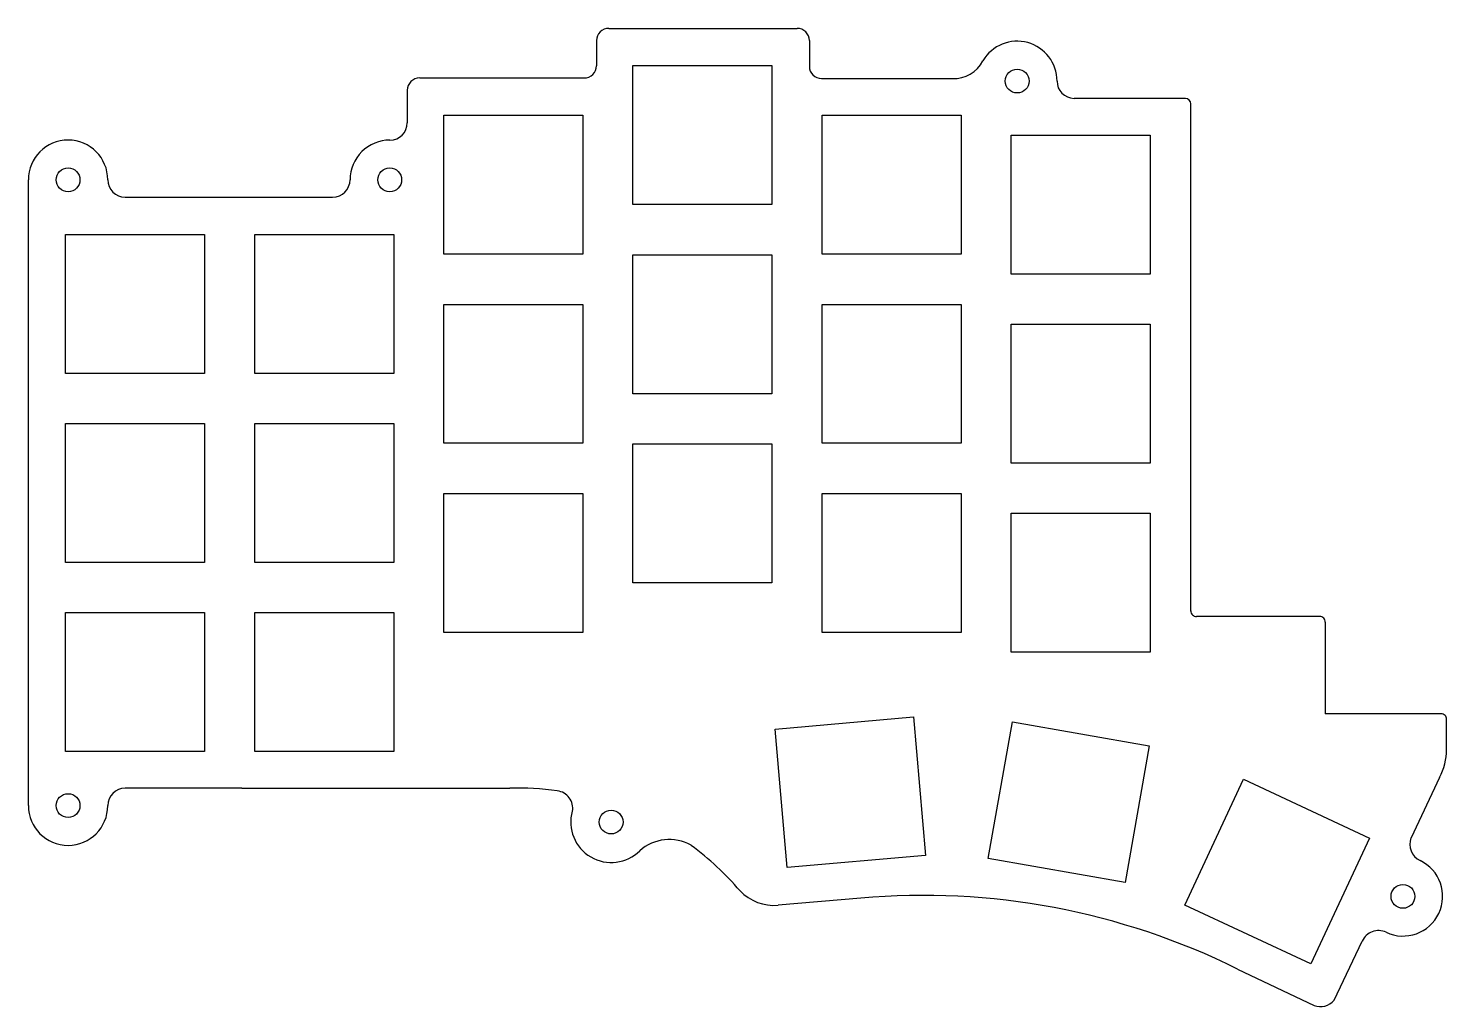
# Model space of a CAD drawing. Header units: millimetres. Extents: x -68 to 75, y -69 to 30.
import ezdxf

# ---------------------------------------------------------------- set-up
doc = ezdxf.new("R2010")
doc.units = ezdxf.units.MM
doc.layers.add('Edge.Cuts', color=254, linetype='CONTINUOUS', true_color=0xd0d2cd)

msp = doc.modelspace()

# ---------------------------------------------------------------- linework, layer by layer
at = {"layer": 'Edge.Cuts', "linetype": 'CONTINUOUS'}
for p, q in [((-9.436896, 29.806552), (9.53, 29.806552)), ((-10.673448, 28.57), (-10.673448, 26.043104)), ((10.766552, 28.57), (10.766552, 25.98)), ((-7, 12.05), (-7, 26.05)), ((-7, 26.05), (7, 26.05)), ((7, 26.05), (7, 12.05)), ((-28.48, 24.806552), (-11.91, 24.806552)), ((12.003104, 24.75), (25.177457, 24.745558)), ((-29.73, 23.57), (-29.73, 20.3)), ((48.65, 22.75), (37.426067, 22.75)), ((49.2, -28.9), (49.2, 22.2)), ((-26.05, 7.05), (-26.05, 21.05)), ((-26.05, 21.05), (-12.05, 21.05)), ((-12.05, 21.05), (-12.05, 7.05)), ((12.05, 7.05), (12.05, 21.05)), ((12.05, 21.05), (26.05, 21.05)), ((26.05, 21.05), (26.05, 7.05)), ((31.1, 5.05), (31.1, 19.05)), ((31.1, 19.05), (45.1, 19.05)), ((45.1, 19.05), (45.1, 5.05)), ((-67.9, -48.5), (-67.9, 14.55)), ((-58.15, 12.8), (-46.4, 12.807782)), ((-46.408363, 12.807822), (-37.25, 12.8)), ((7, 12.05), (-7, 12.05)), ((-64.15, -4.95), (-64.15, 9.05)), ((-64.15, 9.05), (-50.15, 9.05)), ((-50.15, 9.05), (-50.15, -4.95)), ((-45.1, -4.95), (-45.1, 9.05)), ((-45.1, 9.05), (-31.1, 9.05)), ((-31.1, 9.05), (-31.1, -4.95)), ((-12.05, 7.05), (-26.05, 7.05)), ((-7, -7), (-7, 7)), ((-7, 7), (7, 7)), ((7, 7), (7, -7)), ((26.05, 7.05), (12.05, 7.05)), ((45.1, 5.05), (31.1, 5.05)), ((-26.05, -12), (-26.05, 2)), ((-26.05, 2), (-12.05, 2)), ((-12.05, 2), (-12.05, -12)), ((12.05, -12), (12.05, 2)), ((12.05, 2), (26.05, 2)), ((26.05, 2), (26.05, -12)), ((31.1, -14), (31.1, 0)), ((31.1, 0), (45.1, 0)), ((45.1, 0), (45.1, -14)), ((-50.15, -4.95), (-64.15, -4.95)), ((-31.1, -4.95), (-45.1, -4.95)), ((7, -7), (-7, -7)), ((-64.15, -24), (-64.15, -10)), ((-64.15, -10), (-50.15, -10)), ((-50.15, -10), (-50.15, -24)), ((-45.1, -24), (-45.1, -10)), ((-45.1, -10), (-31.1, -10)), ((-31.1, -10), (-31.1, -24)), ((-12.05, -12), (-26.05, -12)), ((-7, -26.05), (-7, -12.05)), ((-7, -12.05), (7, -12.05)), ((7, -12.05), (7, -26.05)), ((26.05, -12), (12.05, -12)), ((45.1, -14), (31.1, -14)), ((-26.05, -31.05), (-26.05, -17.05)), ((-26.05, -17.05), (-12.05, -17.05)), ((-12.05, -17.05), (-12.05, -31.05)), ((12.05, -31.05), (12.05, -17.05)), ((12.05, -17.05), (26.05, -17.05)), ((26.05, -17.05), (26.05, -31.05)), ((31.1, -33.05), (31.1, -19.05)), ((31.1, -19.05), (45.1, -19.05)), ((45.1, -19.05), (45.1, -33.05)), ((-50.15, -24), (-64.15, -24)), ((-31.1, -24), (-45.1, -24)), ((7, -26.05), (-7, -26.05)), ((-64.15, -43.05), (-64.15, -29.05)), ((-64.15, -29.05), (-50.15, -29.05)), ((-50.15, -29.05), (-50.15, -43.05)), ((-45.1, -43.05), (-45.1, -29.05)), ((-45.1, -29.05), (-31.1, -29.05)), ((-31.1, -29.05), (-31.1, -43.05)), ((62.190112, -29.448907), (49.751, -29.448907)), ((-12.05, -31.05), (-26.05, -31.05)), ((26.05, -31.05), (12.05, -31.05)), ((62.74, -30.009013), (62.74, -39.25)), ((45.1, -33.05), (31.1, -33.05)), ((7.316547, -40.786727), (21.263273, -39.566547)), ((21.263273, -39.566547), (22.483453, -53.513273)), ((74.407189, -39.248907), (62.74, -39.25)), ((74.96, -42.84), (74.957077, -39.81)), ((8.536727, -54.733453), (7.316547, -40.786727)), ((28.790808, -53.828117), (31.221883, -40.040808)), ((31.221883, -40.040808), (45.009192, -42.471883)), ((45.009192, -42.471883), (42.578117, -56.259192)), ((-50.15, -43.05), (-64.15, -43.05)), ((-31.1, -43.05), (-45.1, -43.05)), ((74.248728, -45.663239), (71.374038, -51.74)), ((-46.398448, -46.75), (-58.15, -46.75)), ((-46.398448, -46.75), (-19.4, -46.75)), ((48.597518, -58.535827), (54.514173, -45.847518)), ((54.514173, -45.847518), (67.202482, -51.764173)), ((67.202482, -51.764173), (61.285827, -64.452482)), ((22.483453, -53.513273), (8.536727, -54.733453)), ((42.578117, -56.259192), (28.790808, -53.828117)), ((15.94, -57.82), (7.61, -58.54)), ((61.285827, -64.452482), (48.597518, -58.535827)), ((63.63, -68.11), (66.457202, -62.140583)), ((53.91, -64.96), (61.613868, -68.641488))]:
    msp.add_line(p, q, dxfattribs=at)
at = {"layer": 'Edge.Cuts'}
for centre in [(31.7, 24.5), (-63.9, 14.55), (-31.5, 14.55), (-63.9, -48.5), (-9.2, -50.15), (70.56, -57.64)]:
    msp.add_circle(centre, 1.2, dxfattribs=at)
for centre, radius, start, end in [((-9.4369, 28.57), 1.236548, 89.99981466, 180), ((9.53, 28.57), 1.236552, 0, 90), ((31.7, 24.5), 4.013104, 0, 149.28109574), ((-11.91, 26.0431), 1.236552, -90, 0.00018534), ((11.9966, 25.98), 1.230017, -180, -89.69703392), ((25.2873, 28.0766), 3.332881, -91.88867646, -27.26083931), ((-28.4934, 23.57), 1.2366, 89.37913376, 180), ((37.4635, 24.5), 1.7504, -180, -91.22538623), ((48.65, 22.2), 0.55, 0, 90), ((-31.48, 20.3), 1.75, -90, 0), ((-63.9, 14.55), 4, 0, 180), ((-31.5, 14.55), 4.00005, 89.71352349, 180), ((-58.15, 14.55), 1.75, -180, -90), ((-37.25, 14.55), 1.75, -90, 0), ((49.761, -28.888908), 0.561092, -181.13446712, -90), ((62.190113, -29.998906), 0.549999, -1.15578866, 90.00010417), ((74.407189, -39.798907), 0.55, -1.1556824, 90), ((68.5237, -42.7197), 6.437424, -27.21008731, -1.07078287), ((-58.15, -48.5), 1.75, 90, 180), ((-18.5907, -76.1096), 29.370752, 82.22726251, 91.57896345), ((-14.8221, -48.7628), 1.75909, -10.0572242, 83.38300819), ((-63.9, -48.5), 4, -180, 0), ((-9.1937, -50.1521), 4.074079, -195.52127595, -45.1412105), ((-3.3348, -56.4385), 4.523408, 61.10556992, 131.29566834), ((-18.5907, -76.1096), 29.364762, 40.35860362, 53.51487689), ((73.05, -52.4), 1.804993, -201.44773633, -115.15062937), ((70.56, -57.64), 3.998812, -115.22384723, 64.52433459), ((7.23, -53.7841), 4.771057, -136.13881798, -85.43172895), ((22.2121, -128.9963), 71.452116, 63.66463922, 95.03593167), ((68.0939, -62.8871), 1.798907, 64.9394038, 155.48171928), ((62.237, -66.9154), 1.83508, -109.85000031, -40.61551818)]:
    msp.add_arc(centre, radius, start, end, dxfattribs=at)

doc.saveas('drawing.dxf')
